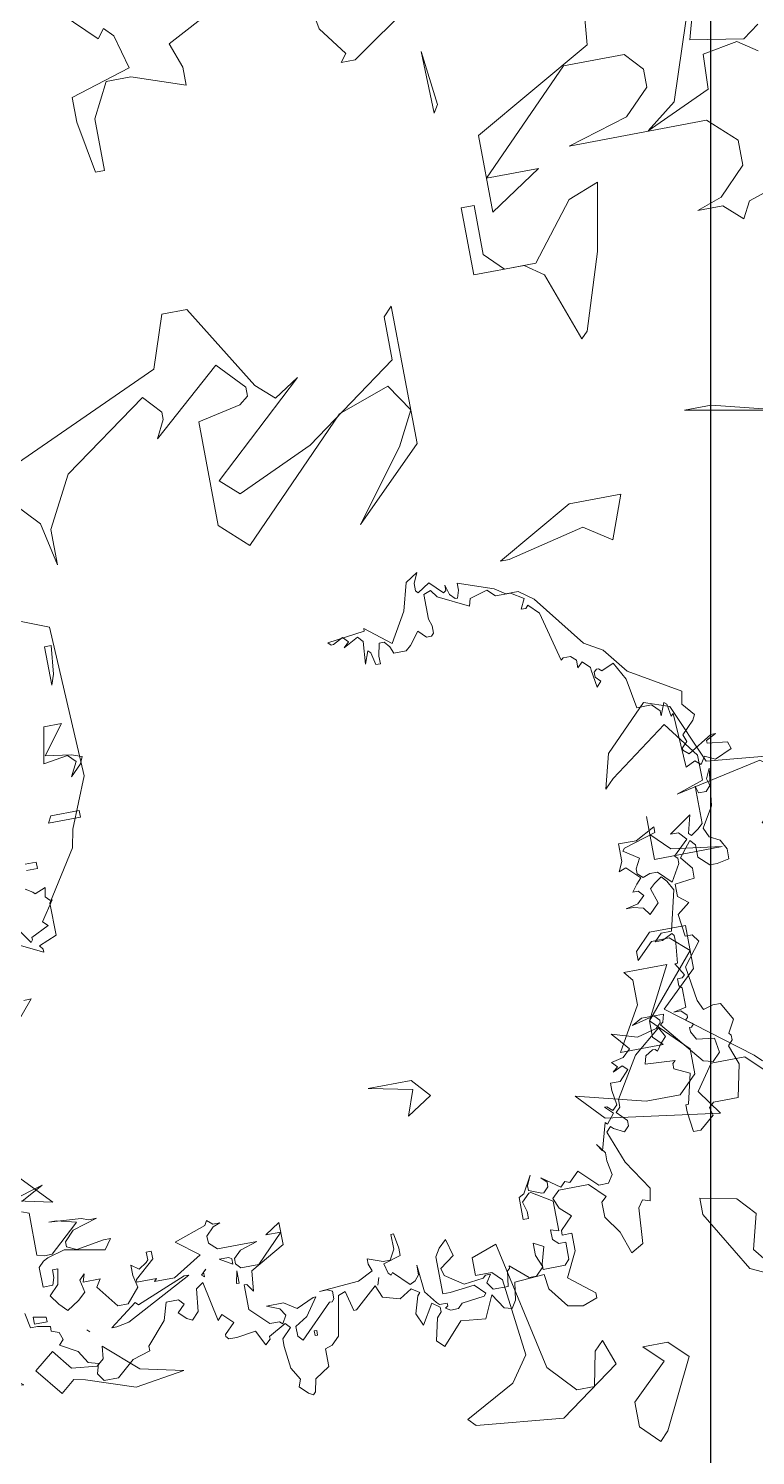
# Model space of a CAD drawing. Header units: millimetres. Extents: x 1418 to 1811, y 1796 to 1956.
# Drawn here: x 1470.215 to 1470.686, y 1889.306 to 1890.23 of the extents above; entities that cross this region are included whole.
import ezdxf

# ---------------------------------------------------------------- set-up
doc = ezdxf.new("R2010")
doc.units = ezdxf.units.MM
doc.layers.add('ARBRE', color=251, linetype='Continuous', lineweight=13)

# ---------------------------------------------------------------- blocks, each defined once
blk = doc.blocks.new('WMF26', base_point=(0, 0.0008))
at = {"color": 85}
for points in [[(12.6346, -5.7369), (13.1582, -5.9476), (13.2233, -7.4181), (13.0199, -7.9055), (12.9837, -8.0792), (12.6708, -8.5666), (12.6708, -8.8803), (12.4963, -8.9527), (12.5251, -8.989), (12.5251, -9.0178), (12.111, -8.8144)], [(12.2485, -9.4401), (12.3209, -9.4401), (11.8994, -9.9284)]]:
    blk.add_lwpolyline(points, dxfattribs=at)
at = {"color": 63}
for points in [[(3.7897, -9.0622), (4.2409, -8.9165), (4.2771, -8.8506), (4.3504, -8.9165), (4.4525, -8.9165), (4.3504, -8.9527), (4.2409, -9.0622), (4.2409, -9.1643), (4.3504, -9.2656), (4.9111, -9.2656), (4.6633, -9.3381), (4.5612, -9.4401), (4.5612, -9.5134), (4.627, -9.5859), (4.874, -9.5859), (5.2602, -9.2006), (5.0486, -9.2006), (5.2602, -9.0622), (5.2602, -9.3751), (4.7654, -9.6517), (4.7365, -9.9358)], [(6.1987, -10.0733), (6.4095, -9.9646), (6.3733, -9.8625), (6.3733, -9.7892), (6.5849, -9.8625), (6.6862, -9.8625), (6.7586, -9.7242), (6.7586, -9.5134), (6.7948, -9.5134), (6.8311, -9.7242), (6.8311, -9.8255), (6.5849, -9.8996), (6.6211, -10.037), (6.6573, -10.0733), (6.6862, -10.037), (6.8969, -10.2478)], [(5.3351, -4.4122), (5.4734, -4.1355), (5.5096, -4.0993), (5.5821, -4.1717), (5.5821, -4.273), (5.4372, -4.4122), (5.5096, -4.4846), (5.4075, -4.4846), (5.3351, -4.4122), (5.3351, -4.4122)], [(4.8889, -6.482), (4.8707, -6.4424), (4.8304, -6.4219), (4.8098, -6.3823), (4.8098, -6.342), (4.86, -6.3321), (4.8889, -6.3321), (4.9308, -6.3716), (4.9308, -6.4219), (4.9498, -6.4424), (5, -6.3823), (4.9605, -6.3321), (4.9605, -6.2918), (5.0395, -6.2819), (5.0395, -6.2317), (5, -6.1996), (5.0502, -6.1601), (5.0395, -6.0695), (5.0107, -6.0695), (4.9893, -6.0398), (5.0609, -5.9485), (5.0395, -5.8077), (5.0214, -5.7682), (4.9811, -5.7789), (4.9498, -5.7789), (4.9103, -5.7072), (4.9391, -5.6562), (4.9308, -5.6463), (4.9308, -5.6274), (4.9498, -5.606), (4.921, -5.5269), (4.9498, -5.3952), (5.0502, -5.3952), (5.0708, -5.3763), (5.0609, -5.345), (5.121, -5.2947), (5.1507, -5.2947), (5.1614, -5.3763), (5.1614, -5.4059), (5.1507, -5.4059), (5.121, -5.5269), (5.182, -5.5557), (5.182, -5.5771), (5.1712, -5.5878), (5.2915, -5.5961), (5.2832, -5.6274), (5.2519, -5.6463), (5.2412, -5.6463), (5.233, -5.6381), (5.2124, -5.6669), (5.191, -5.6891), (5.2124, -5.7286), (5.3227, -5.6381), (5.4232, -5.4767), (5.4232, -5.4454), (5.4421, -5.4265), (5.4026, -5.387), (5.4026, -5.3656), (5.4232, -5.345), (5.4635, -5.3656), (5.4734, -5.3763), (5.4923, -5.3557), (5.4421, -5.2248), (5.3631, -5.1037), (5.373, -5.0535), (5.4026, -5.0634), (5.4232, -5.0346), (5.4339, -4.8921), (5.4841, -4.8633), (5.5137, -4.9531), (5.564, -5.0239), (5.564, -5.0848), (5.5426, -5.1037), (5.6035, -5.1638), (5.7253, -5.1638), (5.755, -5.135), (5.736, -5.093), (5.6941, -5.0535), (5.7443, -5.0033), (5.7443, -4.9844), (5.7048, -4.9844), (5.7048, -4.9127), (5.755, -4.8123), (5.6545, -4.7324), (5.6545, -4.7118), (5.7146, -4.6904), (5.7756, -4.7011), (5.8365, -4.7826), (5.8447, -4.8419), (5.9657, -4.8337), (5.9765, -4.7621), (5.9954, -4.7324), (6.0267, -4.7407), (6.0662, -4.8016), (6.1074, -4.7118), (6.2078, -4.7217), (6.2893, -4.632), (6.3181, -4.6616), (6.2975, -4.7514), (6.2786, -4.7719), (6.2786, -4.7909), (6.3082, -4.8123), (6.3576, -4.7324), (6.3791, -4.7826), (6.3576, -4.8526), (6.3478, -4.8633), (6.3791, -4.8839), (6.4293, -4.8526), (6.4984, -4.8732), (6.519, -4.9234), (6.6096, -4.8419), (6.6203, -4.8419), (6.6409, -4.9234), (6.6705, -4.9127), (6.7001, -4.7514), (6.7314, -4.7217), (6.7602, -4.7118), (6.7602, -4.6402), (6.8212, -4.6007), (6.8319, -4.5505), (6.8418, -4.5398), (6.8607, -4.5505), (6.892, -4.5818), (6.8821, -4.6114), (6.9109, -4.6616), (6.9216, -4.7514), (6.9216, -4.7826), (6.8821, -4.8222), (6.901, -4.8419), (6.9718, -4.8016), (6.9718, -4.7909), (6.9932, -4.7719), (7.0229, -4.8337), (7.1019, -4.8222), (7.134, -4.8222), (7.1439, -4.8337), (7.1439, -4.8419), (7.1019, -4.8839), (7.1439, -4.9234), (7.1629, -4.9028), (7.1941, -5.0634), (7.2238, -5.0428), (7.2345, -4.9531), (7.2633, -4.9234), (7.2839, -4.9341), (7.3135, -4.9629), (7.2839, -4.9926), (7.3028, -5.0132), (7.353, -5.0132), (7.3744, -4.9424), (7.4543, -4.8526), (7.4543, -4.8337), (7.5259, -4.8123), (7.5967, -4.7514), (7.6552, -4.7514), (7.6766, -4.7826), (7.6659, -4.8222), (7.7054, -4.8337), (7.7367, -4.8839), (7.8059, -4.9234), (7.7869, -4.9424), (7.7976, -4.9737), (7.8273, -4.9844), (7.8273, -5.0033), (7.8775, -5.0132), (7.9071, -5.0132), (7.9178, -5.0741)], [(7.8882, -5.5269), (7.7556, -5.5664), (7.8478, -5.5162)], [(7.8561, -5.4767), (7.8273, -5.466), (7.8273, -5.2947), (7.7976, -5.2865), (7.7663, -5.2865), (7.6552, -5.387), (7.647, -5.3952), (7.7268, -5.4158), (7.7556, -5.4158), (7.6264, -5.4059), (7.5967, -5.3952), (7.5655, -5.3952), (7.6659, -5.3656), (7.7054, -5.326), (7.7054, -5.3054), (7.6659, -5.2865), (7.5547, -5.3054), (7.5259, -5.3054), (7.5547, -5.2651), (7.7161, -5.2947), (7.7869, -5.2758), (7.8059, -5.2651), (7.8273, -5.2437), (7.8273, -5.1638), (7.7869, -5.1638), (7.777, -5.1935), (7.777, -5.2248), (7.7556, -5.2248), (7.7663, -5.1638), (7.8059, -5.1243), (7.777, -5.0848), (7.7474, -5.0535), (7.6972, -5.0848), (7.6659, -5.1136), (7.6766, -5.1638), (7.6552, -5.1852), (7.6659, -5.154), (7.5967, -5.154), (7.6157, -5.1243), (7.5465, -5.0346), (7.5045, -5.0346), (7.4543, -5.093), (7.465, -5.1433), (7.465, -5.1852), (7.4354, -5.1638), (7.4033, -5.1852), (7.395, -5.1935), (7.395, -5.2248), (7.3744, -5.2248), (7.3744, -5.1935), (7.4543, -5.1243), (7.4543, -5.1136), (7.3744, -5.1136), (7.3843, -5.1037), (7.3028, -5.1037), (7.1843, -5.1745), (7.274, -5.2437), (7.1439, -5.2865), (7.134, -5.3054), (7.1126, -5.2865), (7.0838, -5.2865), (7.1126, -5.2758), (7.1439, -5.2437), (7.1439, -5.2141), (7.1126, -5.1852), (6.9513, -5.1852), (7.0229, -5.1638), (7.0517, -5.135), (7.0517, -5.1136), (7.0336, -5.093), (6.9611, -5.093), (6.8508, -5.2042), (6.9109, -5.2042), (6.8508, -5.2437), (6.8508, -5.154), (6.9932, -5.0741), (7.0015, -4.9926), (7.0229, -5.0239), (7.0336, -5.0239), (7.0336, -4.9234), (6.9611, -4.8526), (6.9216, -4.8526), (6.9109, -4.8419), (6.892, -4.8732), (6.9109, -4.9028), (6.9611, -4.9234), (6.892, -4.9234), (6.8418, -4.8921), (6.771, -4.9234), (6.7602, -4.9234), (6.8105, -4.8526), (6.8607, -4.8222), (6.8607, -4.7826), (6.8418, -4.7621), (6.71, -4.8921), (6.7001, -4.8921), (6.6911, -4.9028), (6.6911, -4.9341), (6.71, -4.9424), (6.7413, -4.9424), (6.5808, -4.9531), (6.519, -4.9844), (6.5297, -5.0132), (6.5297, -5.0346), (6.4688, -5.0132), (6.44, -5.0132), (6.4186, -5.0535), (6.4186, -5.1136), (6.4079, -5.1136), (6.398, -5.0535), (6.398, -5.0239), (6.4688, -5.0033), (6.4581, -4.9629), (6.4482, -4.9531), (6.44, -4.9629), (6.3791, -4.9028), (6.3576, -4.9127), (6.3395, -4.9341), (6.3395, -4.9737), (6.3288, -4.8633), (6.2893, -4.8123), (6.2786, -4.8016), (6.2473, -4.8016), (6.2473, -4.7909), (6.258, -4.7826), (6.2391, -4.7719), (6.2078, -4.7719), (6.1889, -4.7909), (6.0967, -4.8016), (6.0884, -4.8123), (6.1279, -4.8526), (6.2284, -4.8419), (6.258, -4.8419), (6.258, -4.9926), (6.2391, -5.0239), (6.2078, -5.0535), (6.1889, -4.9844), (6.2473, -4.9424), (6.2391, -4.9127), (6.1675, -4.8633), (6.0884, -4.8732), (6.0769, -4.8839), (6.0563, -4.8839), (6.0769, -4.8526), (6.0563, -4.8222), (5.9954, -4.8222), (5.9872, -4.8839), (5.9765, -4.8921), (5.9765, -4.9028), (5.9056, -4.8419), (5.876, -4.8419), (5.8447, -4.8732), (5.8653, -4.9234), (5.8653, -4.9737), (5.8258, -4.9531), (5.8447, -4.8839), (5.8447, -4.8633), (5.755, -4.8633), (5.736, -4.8839), (5.736, -4.9531), (5.7649, -4.9531), (5.7863, -4.9737), (5.7863, -5.0132), (5.755, -5.0033), (5.755, -5.1243), (5.8365, -5.1745), (5.8447, -5.1745), (5.876, -5.1433), (5.8653, -5.1037), (5.8653, -5.0741), (5.8867, -5.0741), (5.8867, -5.1638), (5.8653, -5.1745), (5.8258, -5.2437), (5.8447, -5.2042), (5.8447, -5.1852), (5.7945, -5.1638), (5.7863, -5.1638), (5.7649, -5.1852), (5.7649, -5.2042), (5.7863, -5.2248), (5.7146, -5.1745), (5.6941, -5.1935), (5.6751, -5.1852), (5.6356, -5.2248), (5.564, -5.154), (5.5236, -5.154), (5.503, -5.1852), (5.5137, -5.2437), (5.5137, -5.2758), (5.5426, -5.3153), (5.5236, -5.2865), (5.4923, -5.3952), (5.4841, -5.387), (5.4528, -5.4265), (5.4841, -5.4561), (5.4734, -5.4561), (5.4528, -5.4372), (5.4339, -5.4561), (5.4421, -5.5162), (5.4421, -5.5459), (5.4026, -5.5459), (5.3631, -5.5878), (5.3837, -5.606), (5.4232, -5.5878), (5.4026, -5.606), (5.4232, -5.6274), (5.373, -5.6381), (5.3417, -5.6669), (5.3837, -5.7179), (5.4026, -5.7393), (5.3022, -5.7072), (5.2223, -5.7286), (5.2017, -5.7476), (5.2017, -5.7575), (5.2223, -5.7789), (5.3129, -5.7575), (5.2725, -5.7789), (5.182, -5.7789), (5.191, -5.7476), (5.2017, -5.7393), (5.0609, -5.5664), (5.0214, -5.5557), (4.9893, -5.5878), (5, -5.6463), (5.0708, -5.6562), (5.0897, -5.6891), (5.0897, -5.7072), (5.0815, -5.7072), (5.0708, -5.7179), (5.1004, -5.7393), (5.0897, -5.7476), (5.0897, -5.7575), (5.1111, -5.7789), (5.14, -5.7789), (5.0897, -5.7896), (5.0897, -5.8686), (5.1004, -5.8793), (5.1004, -5.9081), (5.0815, -5.9081), (5.0708, -5.9188), (5.1004, -5.969), (5.0897, -5.969), (5.0815, -6.0489), (5.0815, -6.0802), (5.0897, -6.0901), (5.1317, -6.0695), (5.1614, -6.0695), (5.1317, -6.0999), (5.0897, -6.0999), (5.0502, -6.2605), (5.0708, -6.3), (5.0897, -6.3214), (5.121, -6.3), (5.14, -6.2819), (5.121, -6.221), (5.1614, -6.1815), (5.182, -6.2103), (5.2223, -6.221), (5.2519, -6.221), (5.2017, -6.2317), (5.1712, -6.2605), (5.191, -6.2819), (5.2124, -6.2819), (5.191, -6.3107), (5.1712, -6.3321), (5.2223, -6.3823), (5.2519, -6.3716), (5.233, -6.4112), (5.233, -6.482), (5.1614, -6.482), (5.0815, -6.5231), (5.0815, -6.5009), (5.2124, -6.4614), (5.2223, -6.4507), (5.1614, -6.4112), (5.182, -6.3716), (5.182, -6.3502), (5.1614, -6.3321), (5.1317, -6.342), (5.1004, -6.342), (5.0502, -6.2918), (5.0107, -6.3609), (5.0107, -6.3823), (5.0214, -6.3922), (4.9605, -6.4507), (4.9893, -6.482), (5.0214, -6.482), (4.9308, -6.5437), (4.9498, -6.4721), (4.9391, -6.4614), (4.9103, -6.482), (4.8889, -6.5009), (4.8889, -6.6524), (4.8806, -6.6236), (4.8493, -6.6236), (4.8304, -6.6442), (4.8386, -6.6738), (4.8205, -6.7133), (4.8386, -6.5627), (4.8889, -6.482), (4.8889, -6.482)], [(6.7915, -4.7909), (6.7817, -4.7909), (6.7817, -4.7719), (6.7915, -4.7719), (6.7915, -4.7909), (6.7915, -4.7909)], [(6.4984, -4.9531), (6.5083, -4.9234), (6.4984, -4.9531), (6.4984, -4.9531)], [(7.5152, -4.9629), (7.5655, -4.9531), (7.586, -4.9531), (7.4757, -5.0346), (7.465, -5.0239), (7.2633, -5.1037), (7.2444, -5.1037), (7.5152, -4.9629), (7.5152, -4.9629)], [(7.6865, -4.9629), (7.6766, -4.9531), (7.6865, -4.9629), (7.6865, -4.9629)], [(7.8371, -5.0239), (7.8882, -5.0239), (7.8882, -5.0535), (7.8371, -5.0428), (7.8371, -5.0239), (7.8371, -5.0239)], [(7.0624, -5.0346), (7.0517, -5.0848), (7.0517, -5.0346), (7.0624, -5.0346), (7.0624, -5.0346)], [(7.1843, -5.0848), (7.1941, -5.093), (7.1736, -5.1136), (7.1843, -5.1037), (7.1843, -5.0848), (7.1843, -5.0848)], [(7.0624, -5.135), (7.0624, -5.1136), (7.1126, -5.1433), (7.0731, -5.1433), (7.0624, -5.135), (7.0624, -5.135)], [(6.1601, -5.6315), (6.2613, -5.5664), (6.2251, -5.6677), (6.3996, -5.7048), (6.2251, -5.7048), (6.1601, -5.6315), (6.1601, -5.6315)], [(5.2421, -5.7624), (5.2421, -5.6965), (5.2058, -5.6595), (5.3804, -5.6595), (5.2783, -5.8348), (5.2783, -5.9361), (5.3071, -5.9723), (5.1326, -5.9723), (5.2421, -5.7624), (5.2421, -5.7624)], [(5.8447, -7.6288), (5.8365, -7.619), (5.7863, -7.6503), (5.736, -7.6), (5.7253, -7.6083), (5.7253, -7.6288), (5.7146, -7.5893), (5.6941, -7.5687), (5.6858, -7.5687), (5.6751, -7.6), (5.6751, -7.6288), (5.5343, -7.5786), (5.4923, -7.5498), (5.4421, -7.5498), (5.3837, -7.5078), (5.2223, -7.2979), (5.1507, -7.2559), (5.0708, -7.1554), (4.8707, -7.0361), (4.8806, -6.9858), (4.8386, -6.9356), (4.8493, -6.9142), (4.8996, -6.864), (4.8889, -6.8343), (4.9103, -6.8138), (4.9103, -6.8031), (4.8889, -6.7841), (4.7892, -6.8451), (4.7703, -6.8451), (4.8098, -6.8245), (4.8098, -6.8138), (4.7291, -6.8031), (4.7192, -6.7742), (4.7892, -6.7446), (4.8304, -6.7635), (4.8493, -6.7339), (4.8707, -6.7528), (4.9103, -6.7339), (4.921, -6.9546), (4.9308, -6.9463), (4.9391, -6.9965), (4.9498, -7.0048), (4.9712, -6.9546), (4.9712, -6.976), (5, -7.0048), (5.0609, -7.0048), (5.0815, -7.1258), (5.121, -7.1974), (5.1712, -7.176), (5.182, -7.1867), (5.191, -7.1867), (5.2017, -7.176), (5.2017, -7.1554), (5.182, -7.1365), (5.2017, -7.1159), (5.2124, -7.1867), (5.2124, -7.1974), (5.2412, -7.2262), (5.2626, -7.2057), (5.2626, -7.2369), (5.2832, -7.2559), (5.3129, -7.2559), (5.3227, -7.2477), (5.373, -7.4494), (5.4133, -7.4889), (5.4232, -7.4782), (5.4421, -7.4782), (5.4232, -7.5185), (5.4734, -7.5498), (5.5343, -7.5498), (5.564, -7.5786), (5.6356, -7.558), (5.6438, -7.5284), (5.7649, -7.5893), (5.7863, -7.619), (5.8151, -7.6083), (5.8151, -7.5078), (5.8052, -7.4782), (5.8052, -7.4494), (5.8151, -7.4387), (5.8365, -7.4387), (5.8653, -7.4683), (5.9056, -7.4181), (5.9262, -7.3991), (5.9765, -7.3991), (5.9872, -7.428), (6.0061, -7.4494), (6.0267, -7.4494), (6.0374, -7.3991), (6.0374, -7.3679), (6.0563, -7.3679), (6.0662, -7.4181), (6.0769, -7.428), (6.0967, -7.3777), (6.0884, -7.4683), (6.1074, -7.4889), (6.1675, -7.4576), (6.1469, -7.4782), (6.1675, -7.4996), (6.2078, -7.4782), (6.2177, -7.4782), (6.2284, -7.4889), (6.0769, -7.5078), (6.0769, -7.5185), (5.9765, -7.4387), (5.9056, -7.558), (5.876, -7.6692), (5.8258, -7.7005), (5.8447, -7.6585), (5.8447, -7.6288), (5.8447, -7.6288)]]:
    blk.add_lwpolyline(points, dxfattribs=at)
at = {"color": 106}
for points in [[(6.2531, -4.3282), (6.0489, -4.4377), (5.9765, -4.5398), (6.0127, -4.8526), (6.0489, -4.8889), (6.1156, -4.8889), (6.1156, -4.9613), (6.0127, -4.9975), (5.904, -4.4739), (5.8019, -4.3644), (5.7295, -4.3644), (5.7006, -4.5027), (5.6644, -4.5398), (5.6274, -4.4377), (5.8744, -4.2623), (6.2243, -4.2985), (6.2531, -4.3282), (6.2531, -4.3282)], [(5.1762, -4.9613), (5.1762, -5.0272), (5.0305, -4.9975), (4.9654, -4.9251), (5.0016, -4.7859), (4.893, -4.6484), (5.0305, -4.7135), (5.1762, -4.9613), (5.1762, -4.9613)], [(7.7285, -4.7678), (7.7738, -4.7777), (7.8306, -4.7316), (7.9178, -4.8403), (7.838, -4.9037), (7.7746, -4.8238), (7.6725, -4.8131), (7.6437, -4.837), (7.6387, -4.888), (7.5062, -4.7703), (7.3341, -4.7316), (7.5342, -4.7011), (7.7285, -4.7678), (7.7285, -4.7678)], [(8.1805, -4.9448), (8.1302, -4.986), (8.1195, -5.0881), (8.3427, -5.0856), (8.3707, -5.0626), (8.3501, -5.2099), (8.4011, -5.2157), (8.4373, -5.3647), (8.285, -5.1317), (8.1607, -5.1391), (8.1805, -5.4413), (8.0784, -5.4306), (8.0273, -5.4718), (8.0422, -5.825), (7.7252, -5.4915), (7.9434, -5.5401), (7.9944, -5.5459), (8.066, -4.8609), (7.9746, -4.7933), (8.071, -4.809), (8.1805, -4.9448), (8.1805, -4.9448)], [(5.5903, -5.5212), (5.3145, -5.4487), (5.1762, -5.4487), (5.1029, -5.5212), (5.1029, -5.6232), (5.2421, -5.7624), (5.0305, -6.0094), (5.1029, -6.0744), (5.1762, -6.0744), (5.2421, -6.0094), (5.2421, -6.0456), (5.1762, -6.1115), (5.0305, -6.1115), (5.0305, -5.9361), (5.1762, -5.7986), (4.8559, -5.5508), (4.8271, -5.5212)], [(4.8271, -5.4849), (4.893, -5.5508), (5.0305, -5.5508), (5.1029, -5.4487), (5.0305, -5.3474), (5.489, -5.4125), (5.5903, -5.5212), (5.5903, -5.5212)], [(13.1418, -6.1238), (13.1121, -6.3996), (13.0759, -6.5017), (13.0759, -6.1238), (13.1418, -6.1238), (13.1418, -6.1238)], [(4.478, -6.5989), (4.6155, -6.7076), (4.9654, -6.6351), (4.8559, -6.6713), (4.8559, -6.7734), (4.9654, -6.9183), (5.2058, -6.7438), (5.2421, -6.7076), (5.2058, -6.8459), (5.0305, -7.0212), (4.9292, -6.985), (4.8271, -6.7438), (4.478, -6.7076), (4.3685, -6.7076), (4.5793, -6.3947), (4.6517, -6.4597), (4.478, -6.5989), (4.478, -6.5989)], [(5.1029, -6.5701), (5.1029, -6.4968), (5.0305, -6.4235), (4.8271, -6.3947), (5.1029, -6.3947), (5.1029, -6.5701), (5.1029, -6.5701)], [(12.8898, -7.1587), (13.136, -7.195), (13.2381, -7.232), (13.2093, -7.2971), (13.0998, -7.4066), (13.1731, -7.2682), (13.0998, -7.195), (12.8602, -7.232), (12.9261, -6.8821), (13.0998, -6.8821), (12.8898, -7.1587), (12.8898, -7.1587)], [(7.3374, -8.4176), (6.7117, -8.695), (6.6392, -8.9058), (6.5371, -8.9058), (6.3255, -8.5559), (6.2531, -8.4909), (6.1518, -8.5559), (6.5371, -8.2076), (6.4639, -8.141), (6.1518, -8.2801), (5.7657, -8.5559), (5.7657, -8.7313), (5.7295, -8.7675), (5.7295, -8.2076), (6.0127, -7.9302), (5.8019, -8.2076), (5.7295, -8.3451), (5.8019, -8.4546), (6.0127, -8.3814), (6.4639, -7.9302), (6.5734, -8.0323), (6.5734, -8.4546), (6.3988, -8.4909), (6.3618, -8.5197), (6.3618, -8.5559), (6.4639, -8.6654), (6.7479, -8.4176), (6.7117, -8.4909), (6.7117, -8.5197), (6.7767, -8.5921), (7.1266, -8.3451), (7.2353, -8.141), (7.2353, -7.996), (7.2715, -8.1706), (7.3736, -8.2801)], [(5.4528, -7.6832), (5.489, -7.6832), (5.1762, -7.8577), (4.9654, -7.8577), (5.0305, -7.6832), (5.1391, -7.7556), (5.4528, -7.6832), (5.4528, -7.6832)], [(13.1121, -7.805), (12.7985, -7.805), (12.8363, -7.7392), (13.1121, -7.7392), (13.1121, -7.805), (13.1121, -7.805)], [(4.6517, -8.141), (4.2664, -8.0685), (4.5431, -8.141), (4.6517, -8.141), (4.6517, -8.141)], [(12.5062, -8.1517), (12.6132, -8.1517), (12.6132, -8.215), (12.5062, -8.215)], [(12.4609, -8.3896), (12.5284, -8.4291), (12.5457, -8.4513), (12.6527, -8.4069), (12.6354, -8.4966), (12.675, -8.5361), (12.698, -8.5361), (12.5679, -8.7288), (12.6132, -8.7733), (12.4387, -8.8581), (12.4387, -8.8811), (12.4214, -8.9033), (12.2913, -8.7115)], [(5.177, -8.8292), (5.382, -8.8292), (5.382, -9.1026), (5.3293, -9.1026), (5.3293, -8.9025), (5.2561, -8.8292), (5.1293, -8.8292), (4.9506, -9.0557), (4.8255, -9.1026), (4.8773, -8.8292), (4.9769, -8.5238), (5.0033, -8.4974), (5.1029, -8.7766), (5.177, -8.8292), (5.177, -8.8292)], [(4.0968, -9.5002), (4.1726, -9.5538), (4.3158, -9.5282), (4.3216, -9.3866), (4.5883, -9.2672), (4.464, -9.3619), (4.3224, -9.7777), (4.4525, -9.9333), (4.464, -9.9975), (4.2269, -10.0387), (4.394, -9.9802), (4.4171, -9.9399), (4.2928, -9.8197), (4.357, -9.5949), (4.1438, -9.5587), (4.0779, -9.6065)], [(5.4174, -9.4953), (5.424, -9.7472), (5.3985, -9.5266), (5.4174, -9.4953), (5.4174, -9.4953)], [(5.7212, -9.795), (5.8077, -9.9127), (5.8381, -10.0922)], [(5.424, -9.944), (5.6899, -9.7637), (5.7459, -9.7637), (5.7212, -9.795), (5.7212, -9.795)]]:
    blk.add_lwpolyline(points, dxfattribs=at)
blk = doc.blocks.new('T2_02')
at = {"xscale": 0.3499999999999943, "yscale": 0.3499999999999943, "zscale": 0.3499999999999943}
blk.add_blockref('WMF26', (-2.2399, 1.997), dxfattribs=at)

msp = doc.modelspace()

# ---------------------------------------------------------------- linework, layer by layer
msp.add_line((1470.65713, 1884.64424), (1470.65713, 1891.67977))

# ---------------------------------------------------------------- block references
at = {"layer": 'ARBRE'}
for p, xscale, yscale, zscale, rotation in [((1470.43508, 1889.54361), 0.4621142716754233, 0.4621142716754233, 0.4621142716754233, 190.6551472559353), ((1469.77954, 1889.77456), 0.1918409178794672, 0.1918409178794672, 0.1918409178794672, 10.65514725593884)]:
    msp.add_blockref('T2_02', p, dxfattribs=dict(at, xscale=xscale, yscale=yscale, zscale=zscale, rotation=rotation))

doc.saveas('drawing.dxf')
